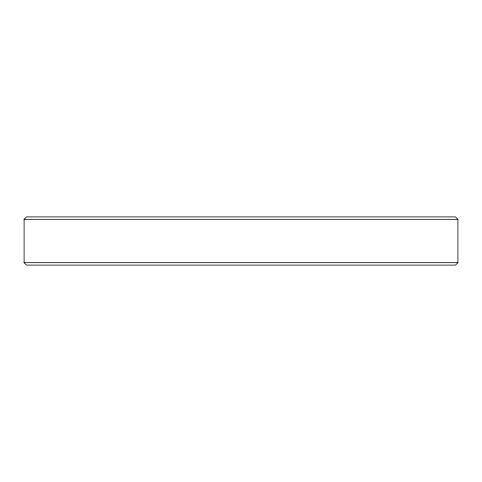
<?xml version="1.0" encoding="UTF-8"?>
<svg xmlns="http://www.w3.org/2000/svg" width="482" height="482" viewBox="0 0 482 482"><rect width="100%" height="100%" fill="white"/><g stroke="black" fill="none" stroke-linecap="round" stroke-linejoin="round"><path stroke-width="0.72" d="M24.1 219.31L26.51 216.9L455.49 216.9L457.9 219.31L457.9 262.69L455.49 265.1L26.51 265.1L24.1 262.69L24.1 219.31L457.9 219.31M24.1 262.69L457.9 262.69"/></g></svg>
